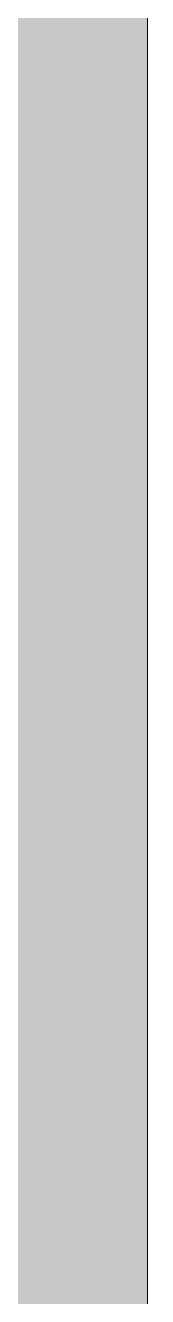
# Model space of a CAD drawing. Header units: centimetres. Extents: x 25 to 35.8, y -8.7 to 7.3.
# Drawn here: x 35.715 to 35.777, y -4.426 to -3.773 of the extents above; entities that cross this region are included whole.
import ezdxf

# ---------------------------------------------------------------- set-up
doc = ezdxf.new("R2010")
doc.units = ezdxf.units.CM
doc.header["$MEASUREMENT"] = 0
doc.layers.add('Layer 1', color=7, linetype='Continuous')

msp = doc.modelspace()

# ---------------------------------------------------------------- hatches: boundary and pattern name
at = {"layer": 'Layer 1', "true_color": 0x373435}
h = msp.add_hatch(color=250, dxfattribs=at)
edge = h.paths.add_edge_path()
edge.add_spline(control_points=[(35.77745, -1.10839), (35.77745, -1.10839), (35.77745, -8.53239), (35.77745, -8.53239), (35.77745, -8.53239), (30.93951, -8.53239), (30.93951, -8.53239), (30.93951, -8.53239), (30.93951, -1.10839), (30.93951, -1.10839), (30.93951, -1.10839), (35.77745, -1.10839), (35.77745, -1.10839)], knot_values=[0, 0, 0, 0, 0.25, 0.25, 0.25, 0.5, 0.5, 0.5, 0.75, 0.75, 0.75, 1, 1, 1, 1], degree=3, periodic=1)

# ---------------------------------------------------------------- linework, layer by layer
at = {"layer": 'Layer 1', "color": 250, "lineweight": 9}
msp.add_open_spline([(35.77745, -1.10839), (35.77745, -1.10839), (35.77745, -8.53239), (35.77745, -8.53239), (35.77745, -8.53239), (30.93951, -8.53239), (30.93951, -8.53239), (30.93951, -8.53239), (30.93951, -1.10839), (30.93951, -1.10839), (30.93951, -1.10839), (35.77745, -1.10839), (35.77745, -1.10839)], degree=3, knots=[0, 0, 0, 0, 0.25, 0.25, 0.25, 0.5, 0.5, 0.5, 0.75, 0.75, 0.75, 1, 1, 1, 1], dxfattribs=at)

doc.saveas('drawing.dxf')
